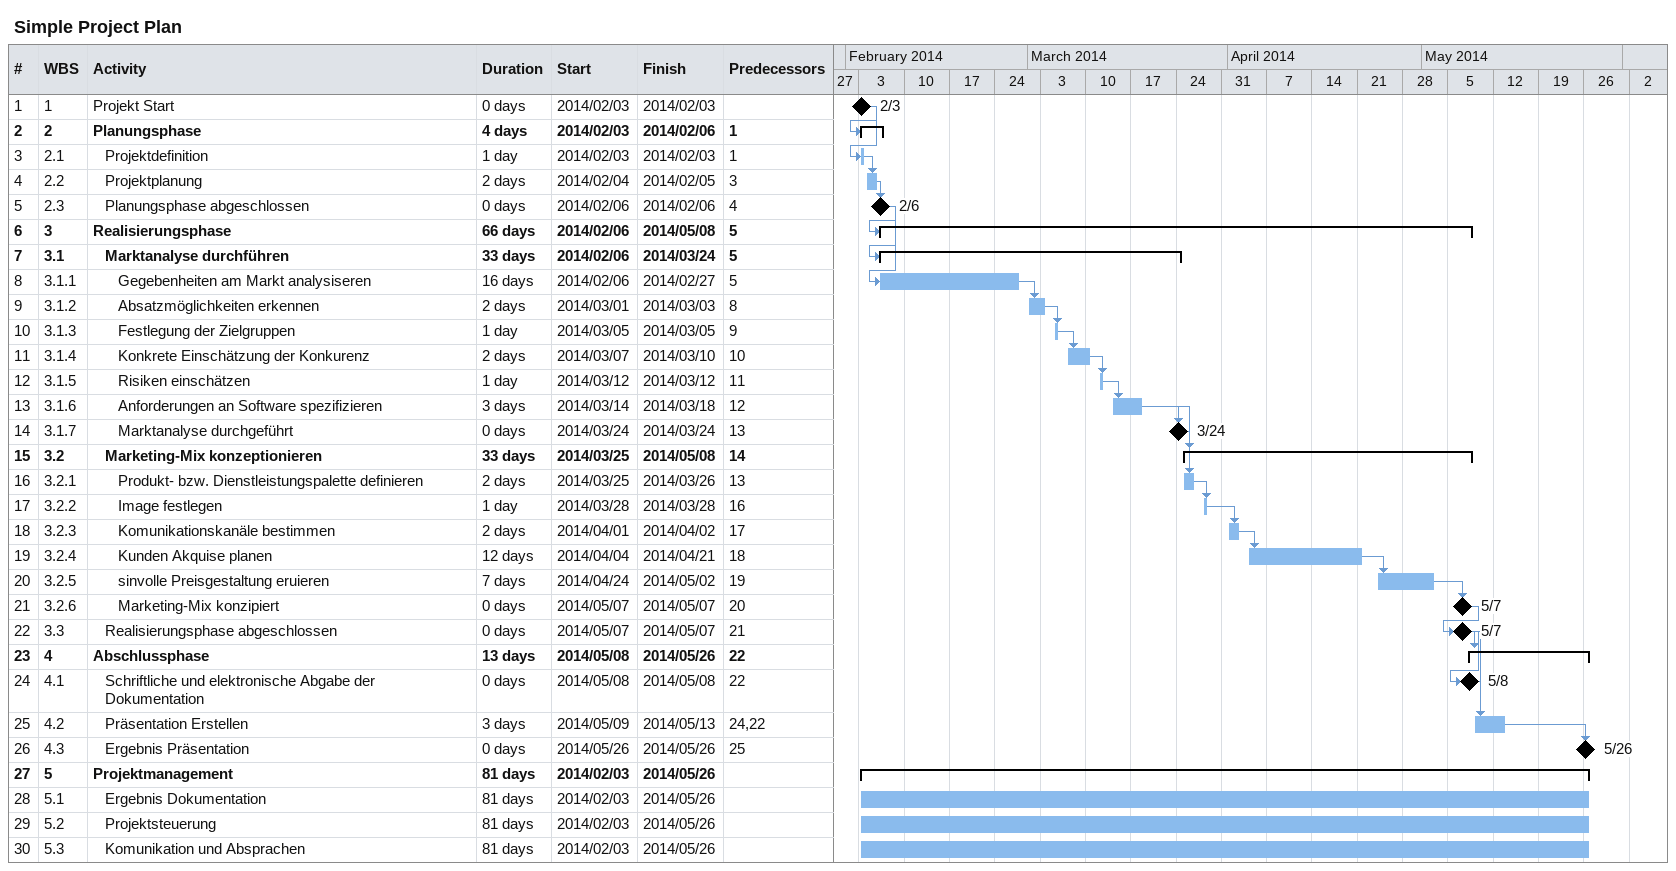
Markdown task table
Simple Project Plan

| ID | WBS | Task | Duration | Start | Finish | Predecessors |
|---|---|---|---|---|---|---|
| 1 | 1 | Projekt Start | 0d | 2014-02-03 | 2014-02-03 |  |
| 2 | 2 | **Planungsphase** | 4d | 2014-02-03 | 2014-02-06 | 1 |
| 3 | 2.1 | Projektdefinition | 1d | 2014-02-03 | 2014-02-03 | 1 |
| 4 | 2.2 | Projektplanung | 2d | 2014-02-04 | 2014-02-05 | 3 |
| 5 | 2.3 | Planungsphase abgeschlossen | 0d | 2014-02-06 | 2014-02-06 | 4 |
| 6 | 3 | **Realisierungsphase** | 66d | 2014-02-06 | 2014-05-08 | 5 |
| 7 | 3.1 | **Marktanalyse durchführen** | 33d | 2014-02-06 | 2014-03-24 | 5 |
| 8 | 3.1.1 | Gegebenheiten am Markt analysiseren | 16d | 2014-02-06 | 2014-02-27 | 5 |
| 9 | 3.1.2 | Absatzmöglichkeiten erkennen | 2d | 2014-03-01 | 2014-03-03 | 8 |
| 10 | 3.1.3 | Festlegung der Zielgruppen | 1d | 2014-03-05 | 2014-03-05 | 9 |
| 11 | 3.1.4 | Konkrete Einschätzung der Konkurenz | 2d | 2014-03-07 | 2014-03-10 | 10 |
| 12 | 3.1.5 | Risiken einschätzen | 1d | 2014-03-12 | 2014-03-12 | 11 |
| 13 | 3.1.6 | Anforderungen an Software spezifizieren | 3d | 2014-03-14 | 2014-03-18 | 12 |
| 14 | 3.1.7 | Marktanalyse durchgeführt | 0d | 2014-03-24 | 2014-03-24 | 13 |
| 15 | 3.2 | **Marketing-Mix konzeptionieren** | 33d | 2014-03-25 | 2014-05-08 | 14 |
| 16 | 3.2.1 | Produkt- bzw. Dienstleistungspalette definieren | 2d | 2014-03-25 | 2014-03-26 | 13 |
| 17 | 3.2.2 | Image festlegen | 1d | 2014-03-28 | 2014-03-28 | 16 |
| 18 | 3.2.3 | Komunikationskanäle bestimmen | 2d | 2014-04-01 | 2014-04-02 | 17 |
| 19 | 3.2.4 | Kunden Akquise planen | 12d | 2014-04-04 | 2014-04-21 | 18 |
| 20 | 3.2.5 | sinvolle Preisgestaltung eruieren | 7d | 2014-04-24 | 2014-05-02 | 19 |
| 21 | 3.2.6 | Marketing-Mix konzipiert | 0d | 2014-05-07 | 2014-05-07 | 20 |
| 22 | 3.3 | Realisierungsphase abgeschlossen | 0d | 2014-05-07 | 2014-05-07 | 21 |
| 23 | 4 | **Abschlussphase** | 13d | 2014-05-08 | 2014-05-26 | 22 |
| 24 | 4.1 | Schriftliche und elektronische Abgabe der Dokumentation | 0d | 2014-05-08 | 2014-05-08 | 22 |
| 25 | 4.2 | Präsentation Erstellen | 3d | 2014-05-09 | 2014-05-13 | 24, 22 |
| 26 | 4.3 | Ergebnis Präsentation | 0d | 2014-05-26 | 2014-05-26 | 25 |
| 27 | 5 | **Projektmanagement** | 81d | 2014-02-03 | 2014-05-26 |  |
| 28 | 5.1 | Ergebnis Dokumentation | 81d | 2014-02-03 | 2014-05-26 |  |
| 29 | 5.2 | Projektsteuerung | 81d | 2014-02-03 | 2014-05-26 |  |
| 30 | 5.3 | Komunikation und Absprachen | 81d | 2014-02-03 | 2014-05-26 |  |
